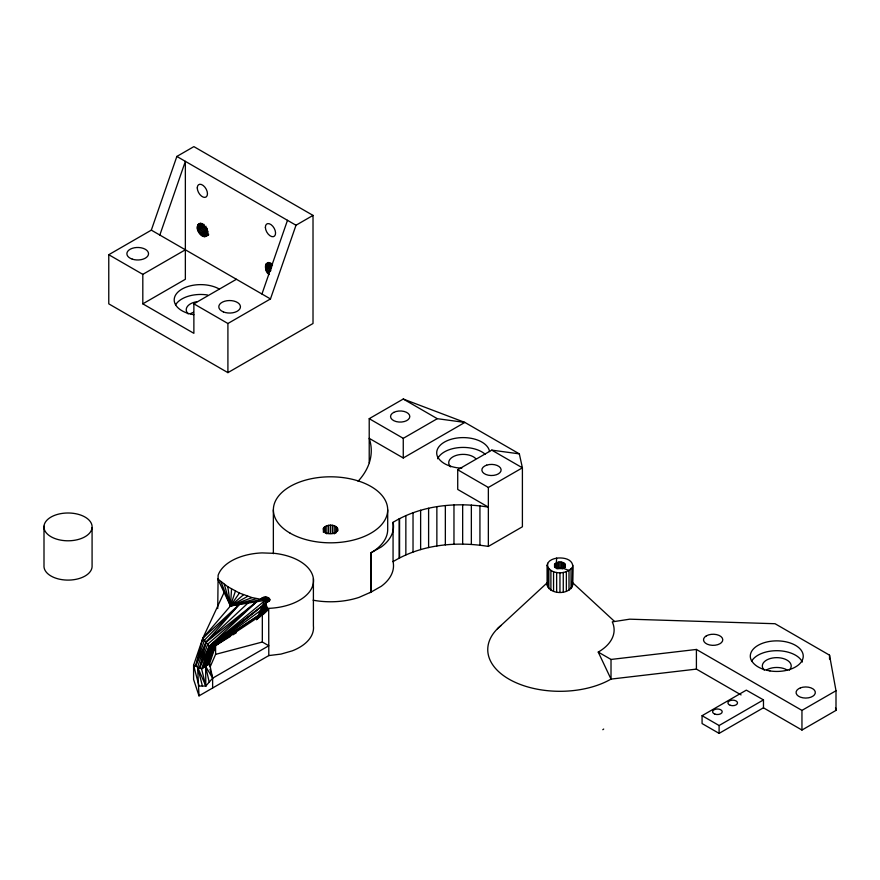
<?xml version="1.0" encoding="UTF-8"?>
<svg xmlns="http://www.w3.org/2000/svg" width="880" height="880" viewBox="0 0 880 880"><rect width="100%" height="100%" fill="white"/><g stroke="black" fill="none" stroke-linecap="round" stroke-linejoin="round"><path stroke-width="1.32" d="M199.012 695.871L197.593 667.051L206.03 642.191L239.195 604.527L202.84 638.143L193.589 665.214L193.589 679.459L199.012 695.871L268.796 655.578L268.697 608.355A48.136 27.797 0 0 0 313.423 582.34A48.136 27.797 0 0 0 274.582 553.355L262.042 552.904A48.136 27.797 0 0 0 218.119 575.311L217.734 608.586M202.84 640.805L202.84 638.143L224.103 592.438M209.605 665.918L209.605 663.707L215.6 645.513L258.313 615.56L212.41 645.876L203.599 667.59L209.22 646.25L256.652 601.7L206.03 642.191L195.591 666.127L202.84 638.143L230.472 605.946L239.393 593.043L252.032 597.597L269.456 600.919C271.249 596.453 261.833 595.727 260.876 599.61L230.472 605.946L217.734 578.93L227.832 586.751L239.393 593.043M212.63 688.006L212.63 678.183L209.605 663.707L201.597 668.888L193.589 665.214L199.012 686.048L205.821 686.048L212.63 678.183L268.796 645.755L262.328 642.026L215.6 654.357L210.144 666.875M231.539 589.028L230.472 605.946L269.907 599.588M197.274 227.194C198.759 218.581 209.055 228.261 207.471 233.64C205.293 241.252 196.328 232.155 197.274 227.194L202.95 223.927M269.258 274.494C263.241 271.623 264.836 258.005 272.14 264.847M267.993 609.939L265.991 604.23L265.65 597.168M556.644 558.151C552.728 558.844 547.646 560.725 547.151 565.29L547.151 584.936C550.154 595.067 569.756 595.067 572.748 584.936L572.748 565.29C571.373 558.415 562.419 557.425 556.644 558.151L556.006 568.249M323.411 528.363C322.905 535.007 334.719 535.326 337.645 530.563C338.151 523.908 326.337 523.589 323.411 528.363L323.411 532.422M547.151 584.936L547.591 583.022M554.565 564.454C554.18 569.492 563.134 569.734 565.345 566.115C565.73 561.077 556.776 560.835 554.565 564.454L554.565 567.072M572.319 586.85L572.748 565.29M268.356 597.784L209.22 646.25L199.595 667.964L206.03 642.191L247.918 603.119M268.356 609.422L268.697 608.355L262.328 614.504L215.6 645.513L207.603 665.005L212.41 645.876L263.021 605.374L209.22 646.25L201.597 668.888L205.821 686.048L205.601 666.292L212.41 645.876L260.667 610.467M256.905 618.618L266.244 597.19M207.603 665.005L214.005 645.689L258.313 615.56M235.4 591.129L230.472 605.946L256.421 598.708M203.599 667.59L210.815 646.063L263.021 605.374M199.595 667.964L207.625 644.215L256.652 601.7M195.591 666.127L204.435 640.167L239.195 604.527M151.327 230.142L176.858 156.442L193.875 146.619L313.016 215.402L313.016 323.499L227.909 372.636L108.768 303.853L108.768 254.716L151.327 230.142L270.468 298.936L295.999 225.236L313.016 215.402M159.83 235.059L185.361 161.359L185.361 279.279L142.813 303.842L142.813 274.362L185.361 249.799M261.954 294.019L287.485 220.319M256.564 619.509L265.683 602.382L269.456 600.919M256.619 619.498L265.837 603.306M256.674 619.487L265.991 604.23M266.453 606.507L256.762 619.564L266.145 605.033M260.909 599.258L265.375 600.281L267.366 597.41M256.696 619.597L266.299 605.836M547.151 565.29C550.253 575.036 566.907 574.959 572.319 567.204M257.598 618.585L266.607 607.189M257.62 618.673L266.761 607.75M259.325 616.847L266.904 608.267M257.807 618.662L267.047 608.685M258.764 617.76L267.19 609.092M602.811 729.707L603.702 729.047M259.743 616.891L267.322 609.367M261.712 615.153L267.465 609.642M261.745 615.186L267.531 609.719M497.42 628.771L547.866 582.175M267.52 610.038L261.734 615.351L265.771 611.71M264.836 612.612L261.877 615.296L263.978 613.514M262.097 615.164L268.246 609.686M243.507 594.759L230.472 605.946L220.913 581.691M202.84 638.143L209.22 646.25L215.6 645.513L230.593 636.273M232.903 634.854L236.357 632.731M369.798 592.614L370.953 592.108L370.953 552.794L381.326 546.942A57.772 33.352 0 0 0 393.063 522.324C421.311 505.142 456.225 501.842 488.356 507.122L457.721 489.434L457.721 469.777L491.766 450.131L519.332 453.86L522.401 467.819L522.401 526.779L488.356 546.425C456.225 541.156 421.311 544.456 393.063 561.638A57.772 33.352 0 0 1 381.326 586.245L371.206 592.009L359.117 597.355A57.167 33.011 0 0 1 313.137 600.204M198.088 224.477L200.354 223.168M197.648 225.214L201.047 223.256M197.373 226.138L201.905 223.52M197.373 228.371L204.182 224.433M197.648 229.603L204.446 225.676M198.088 230.857L206.03 226.27M198.693 232.078L206.635 227.502M199.419 233.244L207.361 228.657M200.266 234.289L207.075 230.351M201.179 235.18L207.988 231.253M202.136 235.895L207.812 232.617M203.115 236.401L207.647 233.783M204.05 236.687L208.593 234.058M204.941 236.731L208.34 234.762M206.393 236.104L208.67 234.795M142.813 303.842L193.875 333.322L193.875 303.842L236.423 279.279M266.167 263.791L268.444 262.471M265.727 264.528L269.126 262.559M265.452 265.441L269.995 262.823M265.364 266.508L271.029 263.23M265.452 267.674L272.261 263.747M265.727 268.906L272.536 264.979M266.167 270.16L271.843 266.882M266.772 271.392L271.304 268.774M267.498 272.547L270.908 270.578M193.875 303.842L227.909 323.499L270.468 298.936M369.215 462.737L369.215 418.682L403.26 399.025L464.871 422.422L519.332 453.86M369.215 418.682L403.26 438.339L437.294 418.682L464.871 422.422L403.26 457.985L369.215 438.339A113.036 65.263 0 0 1 358.083 481.272M457.721 469.777L488.356 487.465L522.401 467.819L491.766 450.131M702.075 715.693L746.328 690.14L763.477 699.897L763.477 707.762L719.103 733.381L702.075 723.558L702.075 715.693L719.103 725.516L763.477 699.897M598.246 652.08L611.017 659.45L696.41 649.451L801.955 710.391L836 690.745L829.532 655.171L775.06 623.722L629.706 619.179L612.271 621.874A54.164 31.273 0 0 1 598.246 652.08L611.017 679.096L696.41 669.108L741.081 694.903M763.422 707.795L801.955 730.048L836 710.391L836 690.745M247.72 596.288L230.472 605.946L224.29 584.309M261.283 598.609L265.375 600.281L269.137 598.301M252.032 597.597L230.472 605.946L227.832 586.751M261.943 598.048L265.375 600.281L269.665 598.917M262.834 597.586L265.375 600.281L269.83 600.27M263.89 597.289L265.375 600.281L268.796 601.491M562.749 568.073L569.008 570.515L569.008 590.161M176.858 156.442L295.999 225.236M403.26 399.025L437.294 418.682M108.768 254.716L142.813 274.362M268.796 655.578L281.017 654.082L292.27 650.848A48.136 27.797 0 0 0 313.401 625.878L313.401 578.71M265.056 597.146L265.375 600.281L267.905 601.942M572.044 582.175L614.416 621.324M265.375 600.281L266.849 602.25M205.821 686.048L197.593 667.051L202.411 686.048M209.979 669.394L212.63 678.183L205.601 666.292L209.22 682.11M835.516 707.762L836 710.391M829.532 655.171L829.532 659.098M801.955 710.391L801.955 730.048M719.103 725.516L719.103 733.381M696.41 649.451L696.41 669.108M611.017 659.45L611.017 679.096A72.215 41.69 0 0 1 513.326 681.45A72.215 41.69 0 0 1 501.127 625.449M571.043 568.986L571.043 588.632M566.357 571.681L566.357 591.338M565.345 564.454L565.345 567.072M564.795 563.673L564.795 567.6M563.904 563.002L563.904 568.249M563.266 572.429L563.266 592.075M562.749 562.496L562.749 569.041M561.396 562.177L561.396 568.722M559.955 562.067L559.955 568.612M559.955 572.671L559.955 592.328M558.514 562.177L558.514 568.722M557.161 562.496L557.161 569.041M556.644 572.429L556.644 592.075M555.115 563.673L555.115 567.6M553.553 571.681L553.553 591.338M550.902 570.515L550.902 590.161M548.867 568.986L548.867 588.632M547.591 563.376L547.591 586.85M488.356 487.465L488.356 546.425M479.93 505.868L479.93 545.182M471.35 505.087L471.35 544.401M462.66 504.779L462.66 544.082M453.97 504.944L453.97 544.247M445.346 505.582L445.346 544.885M436.865 506.682L436.865 545.996M428.604 508.255L428.604 547.558M420.629 510.257L420.629 549.571M413.028 512.699L413.028 552.002M405.856 515.537L405.856 554.84M403.26 438.339L403.26 457.985M399.575 518.562L399.575 557.876M399.179 518.76L399.179 558.063M393.063 522.324L393.063 561.638M387.695 509.806L387.695 529.463A57.167 33.011 0 0 1 370.953 552.794M371.206 552.706L371.206 592.009M337.645 528.363L337.645 531.069M336.908 527.329L336.908 531.399M335.742 526.449L335.742 533.225M334.213 525.778L334.213 533.907M332.431 525.349L332.431 533.478M330.528 525.206L330.528 533.335M328.625 525.349L328.625 533.478M326.843 525.778L326.843 533.907M325.325 526.449L325.325 533.225M324.148 527.329L324.148 531.399M273.361 509.806L273.361 553.685M262.328 614.504L262.328 642.026M227.909 323.499L227.909 372.636M215.6 645.513L215.6 654.357M92.081 527.582A24.068 13.893 0 0 1 54.978 538.571A24.068 13.893 0 0 1 57.057 514.525A24.068 13.893 0 0 1 92.081 527.582L92.081 566.896A24.068 13.893 0 0 1 66.836 580.085A24.068 13.893 0 0 1 44 565.51L44 526.196M751.685 661.067A26.477 15.29 0 0 1 777.623 650.705A26.477 15.29 0 0 1 802.34 662.024M764.258 670.153A14.443 8.338 0 0 1 776.765 657.646A14.443 8.338 0 0 1 789.272 670.153M766.557 669.911A14.443 8.338 0 0 1 786.973 669.911M437.591 458.755A26.477 15.29 0 0 1 458.854 447.623A26.477 15.29 0 0 1 485.188 454.223M461.791 468.149A26.477 15.29 0 0 1 456.313 467.643C449.152 466.323 441.331 463.573 437.591 456.841A26.477 15.29 0 0 1 458.568 437.833A26.477 15.29 0 0 1 489.544 451.55M450.659 466.873A14.443 8.338 0 0 1 455.939 455.488A14.443 8.338 0 0 1 475.673 458.535M188.177 313.918A14.443 8.338 0 0 1 196.944 301.686M190.465 313.676A14.443 8.338 0 0 1 193.457 312.345M193.831 314.688A26.477 15.29 0 0 1 177.749 292.27A26.477 15.29 0 0 1 219.406 289.102M175.604 304.832A26.477 15.29 0 0 1 207.537 294.976M706.332 635.866L704.803 637.01A9.625 5.555 0 0 0 707.278 644.204A9.625 5.555 0 0 0 719.95 643.72L721.479 642.576A9.625 5.555 0 0 0 719.004 635.382A9.625 5.555 0 0 0 706.332 635.866M393.756 412.39L392.117 413.49A9.625 5.555 0 0 0 393.932 420.75A9.625 5.555 0 0 0 406.626 420.662L408.254 419.551A9.625 5.555 0 0 0 406.45 412.302A9.625 5.555 0 0 0 393.756 412.39M800.448 687.852L798.534 688.798A9.625 5.555 0 0 0 798.38 696.124A9.625 5.555 0 0 0 810.953 697.169L812.856 696.223A9.625 5.555 0 0 0 813.021 688.897A9.625 5.555 0 0 0 800.448 687.852M486.684 465.146L484.693 466.037A9.625 5.555 0 0 0 483.857 473.352A9.625 5.555 0 0 0 496.309 474.782L498.311 473.891A9.625 5.555 0 0 0 499.136 466.576A9.625 5.555 0 0 0 486.684 465.146M769.912 670.923C762.751 669.603 754.93 666.864 751.19 660.11A26.477 15.29 0 0 1 774.455 640.926A26.477 15.29 0 0 1 803.143 657.481A26.477 15.29 0 0 1 769.912 670.923M223.388 311.916L221.309 310.805A10.835 6.259 0 0 1 226.831 300.751A10.835 6.259 0 0 1 240.284 307.89A10.835 6.259 0 0 1 223.388 311.916M730.312 705.32A4.818 2.783 0 0 0 737.528 702.922A4.818 2.783 0 0 0 730.312 700.513A4.818 2.783 0 0 0 730.312 705.32M714.989 714.164A4.818 2.783 0 0 0 722.216 711.766A4.818 2.783 0 0 0 714.989 709.357A4.818 2.783 0 0 0 714.989 714.164M290.103 533.148A57.167 33.011 0 0 0 385.748 518.353A57.167 33.011 0 0 0 315.733 477.928A57.167 33.011 0 0 0 290.103 533.148M132.286 259.149A10.835 6.259 0 0 0 148.533 253.726A10.835 6.259 0 0 0 132.286 248.314A10.835 6.259 0 0 0 132.286 259.149M197.274 187.891A7.205 4.158 60 0 0 204.919 197.395A7.205 4.158 60 0 0 204.919 187.209A7.205 4.158 60 0 0 197.274 187.891M265.386 227.502A7.205 4.158 60 0 0 273.229 236.698A7.205 4.158 60 0 0 272.811 226.281A7.205 4.158 60 0 0 265.386 227.502"/></g></svg>
